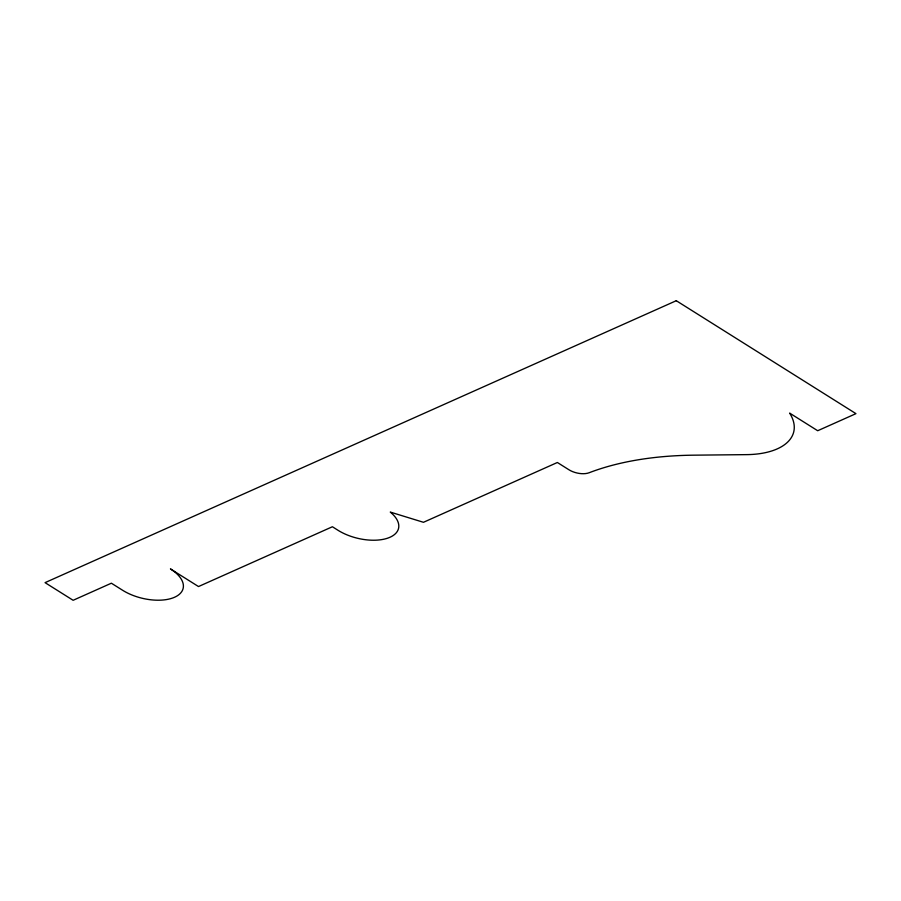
<?xml version="1.0" encoding="UTF-8"?>
<svg xmlns="http://www.w3.org/2000/svg" width="901" height="901" viewBox="0 0 901 901"><rect width="100%" height="100%" fill="white"/><g stroke="black" fill="none" stroke-linecap="round" stroke-linejoin="round"><path stroke-width="1.35" d="M676.279 300.709L45.05 582.643L73.127 600.291L111.375 583.206L122.615 590.268A37.651 19.169 13.6 0 0 174.591 597.239A37.651 19.169 13.6 0 0 170.435 568.903L198.502 586.551L332.401 526.747L338.01 530.284A37.651 19.169 13.6 0 0 387.847 538.1A37.651 19.169 13.6 0 0 390.279 512.083L423.47 522.298L557.37 462.495L568.891 469.736A15.058 7.67 13.6 0 0 589.175 472.732A271.122 138.011 13.6 0 1 693.826 455.174L746.614 454.633A72.823 37.065 13.6 0 0 789.625 413.086L817.691 430.734L855.95 413.649L676.279 300.709"/></g></svg>
